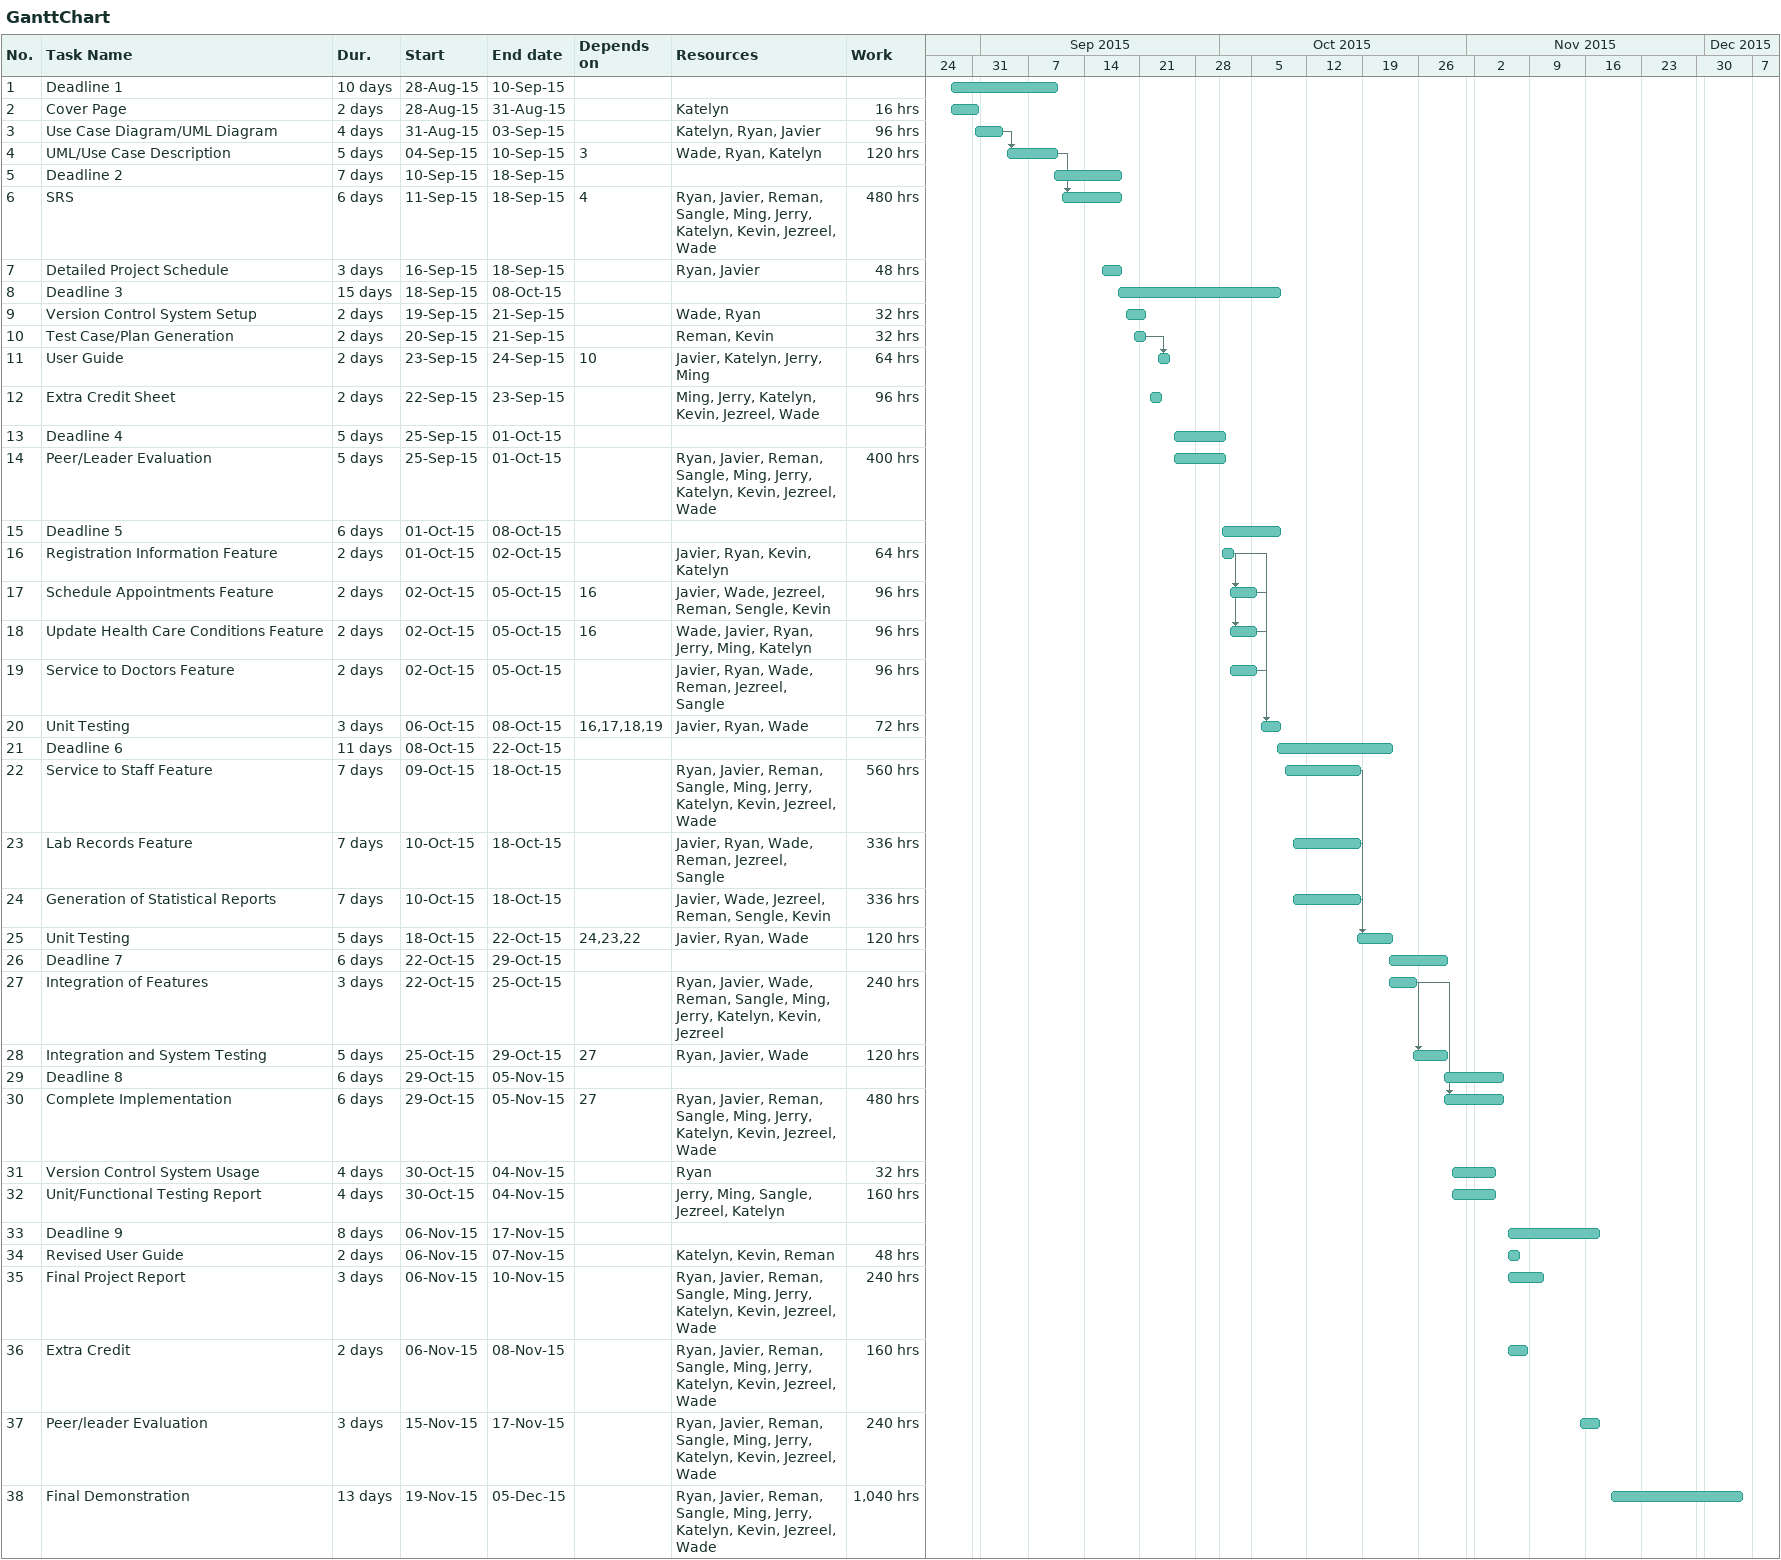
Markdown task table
GanttChart

| ID | Task | Duration | Start | Finish | Predecessors | Resources | Work (h) |
|---|---|---|---|---|---|---|---|
| 1 | Deadline 1 | 10d | 2015-08-28 | 2015-09-10 |  |  |  |
| 2 | Cover Page | 2d | 2015-08-28 | 2015-08-31 |  | Katelyn | 16 |
| 3 | Use Case Diagram/UML Diagram | 4d | 2015-08-31 | 2015-09-03 |  | Katelyn, Ryan, Javier | 96 |
| 4 | UML/Use Case Description | 5d | 2015-09-04 | 2015-09-10 | 3 | Wade, Ryan, Katelyn | 120 |
| 5 | Deadline 2 | 7d | 2015-09-10 | 2015-09-18 |  |  |  |
| 6 | SRS | 6d | 2015-09-11 | 2015-09-18 | 4 | Ryan, Javier, Reman, Sangle, Ming, Jerry, Katelyn, Kevin, Jezreel, Wade | 480 |
| 7 | Detailed Project Schedule | 3d | 2015-09-16 | 2015-09-18 |  | Ryan, Javier | 48 |
| 8 | Deadline 3 | 15d | 2015-09-18 | 2015-10-08 |  |  |  |
| 9 | Version Control System Setup | 2d | 2015-09-19 | 2015-09-21 |  | Wade, Ryan | 32 |
| 10 | Test Case/Plan Generation | 2d | 2015-09-20 | 2015-09-21 |  | Reman, Kevin | 32 |
| 11 | User Guide | 2d | 2015-09-23 | 2015-09-24 | 10 | Javier, Katelyn, Jerry, Ming | 64 |
| 12 | Extra Credit Sheet | 2d | 2015-09-22 | 2015-09-23 |  | Ming, Jerry, Katelyn, Kevin, Jezreel, Wade | 96 |
| 13 | Deadline 4 | 5d | 2015-09-25 | 2015-10-01 |  |  |  |
| 14 | Peer/Leader Evaluation | 5d | 2015-09-25 | 2015-10-01 |  | Ryan, Javier, Reman, Sangle, Ming, Jerry, Katelyn, Kevin, Jezreel, Wade | 400 |
| 15 | Deadline 5 | 6d | 2015-10-01 | 2015-10-08 |  |  |  |
| 16 | Registration Information Feature | 2d | 2015-10-01 | 2015-10-02 |  | Javier, Ryan, Kevin, Katelyn | 64 |
| 17 | Schedule Appointments Feature | 2d | 2015-10-02 | 2015-10-05 | 16 | Javier, Wade, Jezreel, Reman, Sengle, Kevin | 96 |
| 18 | Update Health Care Conditions Feature | 2d | 2015-10-02 | 2015-10-05 | 16 | Wade, Javier, Ryan, Jerry, Ming, Katelyn | 96 |
| 19 | Service to Doctors Feature | 2d | 2015-10-02 | 2015-10-05 |  | Javier, Ryan, Wade, Reman, Jezreel, Sangle | 96 |
| 20 | Unit Testing | 3d | 2015-10-06 | 2015-10-08 | 16, 17, 18, 19 | Javier, Ryan, Wade | 72 |
| 21 | Deadline 6 | 11d | 2015-10-08 | 2015-10-22 |  |  |  |
| 22 | Service to Staff Feature | 7d | 2015-10-09 | 2015-10-18 |  | Ryan, Javier, Reman, Sangle, Ming, Jerry, Katelyn, Kevin, Jezreel, Wade | 560 |
| 23 | Lab Records Feature | 7d | 2015-10-10 | 2015-10-18 |  | Javier, Ryan, Wade, Reman, Jezreel, Sangle | 336 |
| 24 | Generation of Statistical Reports | 7d | 2015-10-10 | 2015-10-18 |  | Javier, Wade, Jezreel, Reman, Sengle, Kevin | 336 |
| 25 | Unit Testing | 5d | 2015-10-18 | 2015-10-22 | 24, 23, 22 | Javier, Ryan, Wade | 120 |
| 26 | Deadline 7 | 6d | 2015-10-22 | 2015-10-29 |  |  |  |
| 27 | Integration of Features | 3d | 2015-10-22 | 2015-10-25 |  | Ryan, Javier, Wade, Reman, Sangle, Ming, Jerry, Katelyn, Kevin, Jezreel | 240 |
| 28 | Integration and System Testing | 5d | 2015-10-25 | 2015-10-29 | 27 | Ryan, Javier, Wade | 120 |
| 29 | Deadline 8 | 6d | 2015-10-29 | 2015-11-05 |  |  |  |
| 30 | Complete Implementation | 6d | 2015-10-29 | 2015-11-05 | 27 | Ryan, Javier, Reman, Sangle, Ming, Jerry, Katelyn, Kevin, Jezreel, Wade | 480 |
| 31 | Version Control System Usage | 4d | 2015-10-30 | 2015-11-04 |  | Ryan | 32 |
| 32 | Unit/Functional Testing Report | 4d | 2015-10-30 | 2015-11-04 |  | Jerry, Ming, Sangle, Jezreel, Katelyn | 160 |
| 33 | Deadline 9 | 8d | 2015-11-06 | 2015-11-17 |  |  |  |
| 34 | Revised User Guide | 2d | 2015-11-06 | 2015-11-07 |  | Katelyn, Kevin, Reman | 48 |
| 35 | Final Project Report | 3d | 2015-11-06 | 2015-11-10 |  | Ryan, Javier, Reman, Sangle, Ming, Jerry, Katelyn, Kevin, Jezreel, Wade | 240 |
| 36 | Extra Credit | 2d | 2015-11-06 | 2015-11-08 |  | Ryan, Javier, Reman, Sangle, Ming, Jerry, Katelyn, Kevin, Jezreel, Wade | 160 |
| 37 | Peer/leader Evaluation | 3d | 2015-11-15 | 2015-11-17 |  | Ryan, Javier, Reman, Sangle, Ming, Jerry, Katelyn, Kevin, Jezreel, Wade | 240 |
| 38 | Final Demonstration | 13d | 2015-11-19 | 2015-12-05 |  | Ryan, Javier, Reman, Sangle, Ming, Jerry, Katelyn, Kevin, Jezreel, Wade | 1040 |
